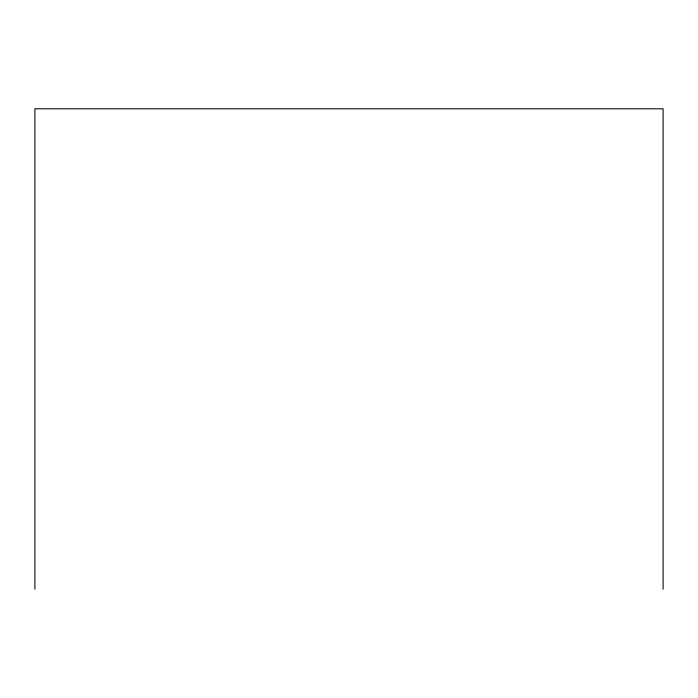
<?xml version="1.0" encoding="UTF-8"?>
<svg xmlns="http://www.w3.org/2000/svg" width="698" height="698" viewBox="0 0 698 698"><rect width="100%" height="100%" fill="white"/><g stroke="black" fill="none" stroke-linecap="round" stroke-linejoin="round"><path stroke-width="1.05" d="M663.1 589.208L663.1 108.792L34.9 108.792L34.9 589.208"/></g></svg>
